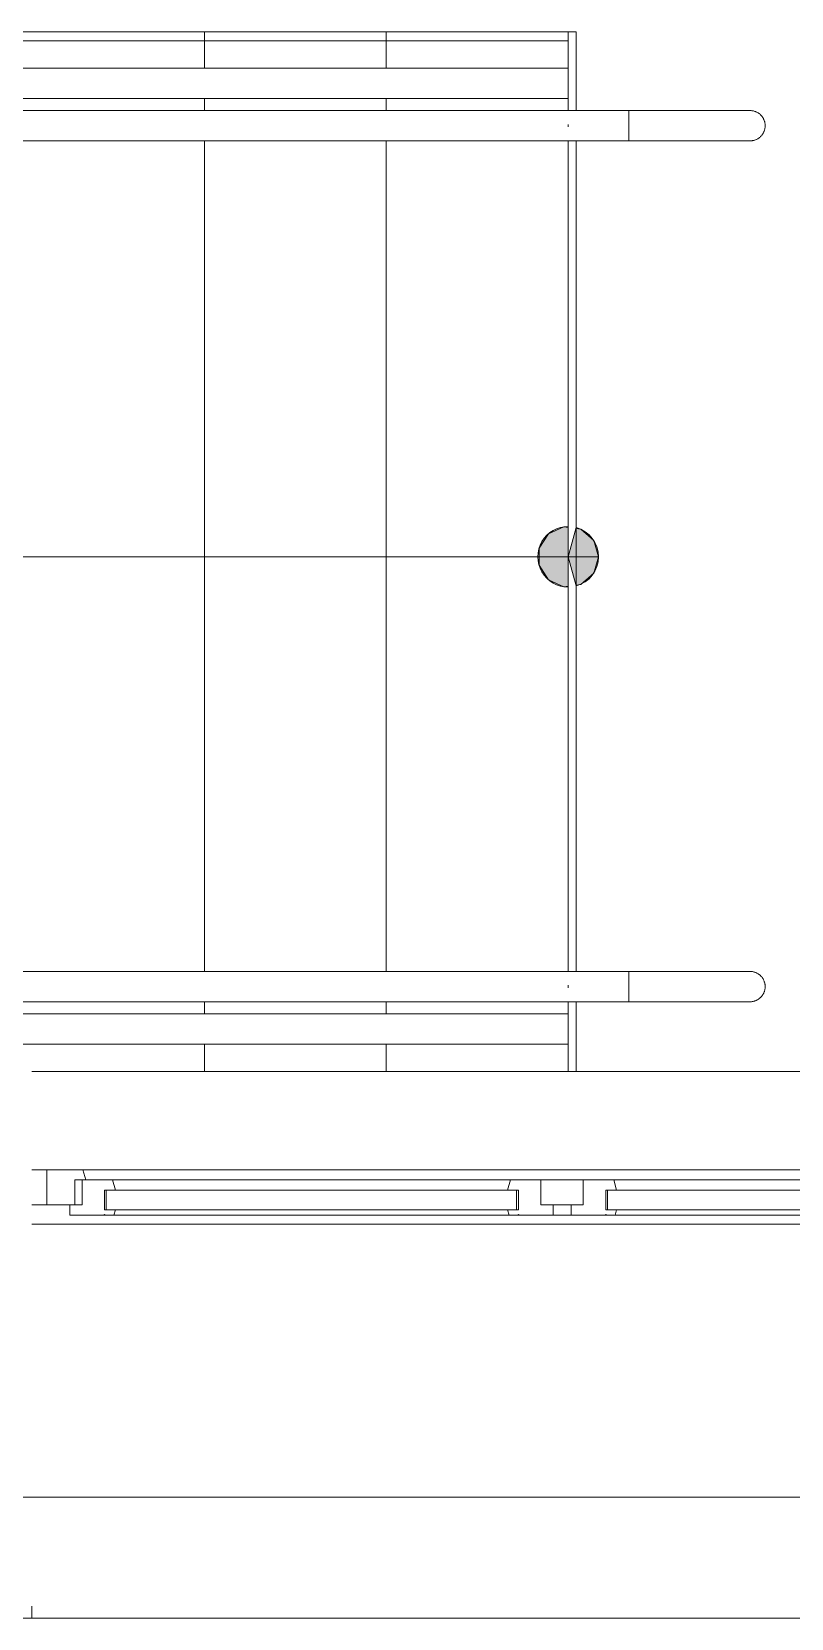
# Model space of a CAD drawing. Header units: millimetres. Extents: x -215207 to 92095, y -30385 to 123050.
# Drawn here: x -165620 to -164367, y 31241 to 33858 of the extents above; entities that cross this region are included whole.
import ezdxf

# ---------------------------------------------------------------- set-up
doc = ezdxf.new("R2010")
doc.units = ezdxf.units.MM
doc.linetypes.add('ADSK_Линия сетки', pattern=[25, 20, -2.5, 0, -2.5])
for name, color, linetype, lineweight in [('_ Окна', 7, 'Continuous', 9), ('Лестницы', 7, 'Continuous', 9), ('Ограждение', 7, 'Continuous', 9), ('Окна', 7, 'Continuous', 9), ('Оси', 7, 'Continuous', 9), ('Стены внутренние', 7, 'Continuous', 20), ('Стены наружные', 7, 'Continuous', 20), ('Стрелки вверх', 7, 'Continuous', 20)]:
    doc.layers.add(name, color=color, linetype=linetype, lineweight=lineweight)

# ---------------------------------------------------------------- blocks, each defined once
blk = doc.blocks.new('1 этаж 21082025')
at = {"layer": 'Стрелки вверх'}
h = blk.add_hatch(color=256, dxfattribs=at)
edge = h.paths.add_edge_path()
edge.add_arc((35200, 1551), 50, 89.8309, 270.1691)
edge.add_line((35200.1, 1501), (35200, 1551))
edge.add_line((35200, 1551), (35200.1, 1601))
for points in [[(35192.9, 1501.5), (35200, 1502.5), (35200, 1599.5), (35192.9, 1600.5), (35167.3, 1588.8), (35152, 1565.1), (35152, 1536.9), (35167.3, 1513.2)], [(35213, 1504.4), (35220.8, 1505.5), (35242.1, 1524), (35250, 1551), (35242.1, 1578), (35220.8, 1596.5), (35213, 1597.6)]]:
    blk.add_hatch(color=256, dxfattribs=at).paths.add_polyline_path(points)
h = blk.add_hatch(color=256, dxfattribs=at)
edge = h.paths.add_edge_path()
edge.add_arc((35200, 1551), 50, 0, 74.5742)
edge.add_line((35213.3, 1599.2), (35200, 1551))
edge.add_line((35200, 1551), (35250, 1551))
h = blk.add_hatch(color=256, dxfattribs=at)
edge = h.paths.add_edge_path()
edge.add_arc((35200, 1551), 50, 285.4258, 360)
edge.add_line((35250, 1551), (35200, 1551))
edge.add_line((35200, 1551), (35213.3, 1502.8))
at = {"layer": '_ Окна'}
for p, q in [((34340, 540), (34315, 540)), ((34340, 482), (34340, 540)), ((34438, 506), (34435, 506)), ((34435, 506), (34435, 474)), ((35115, 506), (34438, 506)), ((34438, 506), (34438, 474)), ((34438, 474), (34438, 506)), ((35115, 474), (35115, 506)), ((35115, 506), (35115, 474)), ((35118, 506), (35115, 506)), ((35118, 474), (35118, 506)), ((35265, 506), (35262, 506)), ((35262, 506), (35262, 474)), ((35942, 506), (35265, 506)), ((35265, 506), (35265, 474)), ((35265, 474), (35265, 506)), ((34315, 482), (34340, 482)), ((34435, 474), (34438, 474)), ((34438, 474), (35115, 474)), ((35115, 474), (35118, 474)), ((35262, 474), (35265, 474)), ((35265, 474), (35942, 474))]:
    blk.add_line(p, q, dxfattribs=at)
at = {"layer": '_ Окна', "lineweight": 18}
for p, q in [((34399.4, 540), (34340, 540)), ((34340, 540), (34340, 482)), ((34404, 523), (34399.4, 540)), ((34386, 482), (34386, 523)), ((34386, 523), (34398, 523)), ((34398, 523), (34398, 482)), ((34448.4, 523), (34398, 523)), ((34435, 474), (34435, 506)), ((34435, 506), (34453, 506)), ((34453, 506), (34448.4, 523)), ((35104.6, 523), (35100, 506)), ((35100, 506), (35118, 506)), ((35155, 523), (35104.6, 523)), ((35118, 506), (35118, 474)), ((35155, 482), (35155, 523)), ((35225, 523), (35225, 482)), ((35275.4, 523), (35225, 523)), ((35262, 474), (35262, 506)), ((35262, 506), (35280, 506)), ((35280, 506), (35275.4, 523)), ((34340, 482), (34378, 482)), ((34398, 482), (34378, 482)), ((34378, 482), (34378, 465)), ((34453, 474), (34435, 474)), ((34450.6, 465), (34453, 474)), ((35118, 474), (35100, 474)), ((35100, 474), (35102.4, 465)), ((35175, 482), (35155, 482)), ((35175, 465), (35175, 482)), ((35225, 482), (35205, 482)), ((35205, 482), (35205, 465)), ((35280, 474), (35262, 474)), ((35277.6, 465), (35280, 474)), ((34378, 465), (34434, 465)), ((34434, 465), (34435, 466)), ((34435, 466), (34436, 465)), ((34436, 465), (34450.6, 465)), ((35102.4, 465), (35117, 465)), ((35117, 465), (35118, 466)), ((35118, 466), (35119, 465)), ((35119, 465), (35175, 465)), ((35205, 465), (35261, 465)), ((35261, 465), (35262, 466)), ((35262, 466), (35263, 465)), ((35263, 465), (35277.6, 465))]:
    blk.add_line(p, q, dxfattribs=at)
at = {"layer": 'Лестницы'}
for p, q in [((34600, 2402), (34300, 2402)), ((34900, 2402), (34600, 2402)), ((34600, 2357), (34600, 2402)), ((34600, 2357), (34600, 2402)), ((35200, 2402), (34900, 2402)), ((34900, 2357), (34900, 2402)), ((34900, 2357), (34900, 2402)), ((34600, 2287), (34600, 2307)), ((34600, 2287), (34600, 2307)), ((34900, 2287), (34900, 2307)), ((34900, 2287), (34900, 2307)), ((34600, 867), (34600, 2237)), ((34600, 867), (34600, 2237)), ((34900, 867), (34900, 2237)), ((34900, 867), (34900, 2237)), ((34600, 797), (34600, 817)), ((34600, 797), (34600, 817)), ((34900, 797), (34900, 817)), ((34900, 797), (34900, 817)), ((34600, 702), (34600, 747)), ((34600, 702), (34600, 747)), ((34900, 702), (34900, 747)), ((34900, 702), (34900, 747))]:
    blk.add_line(p, q, dxfattribs=at)
at = {"layer": 'Ограждение'}
for p, q in [((35200, 2357), (33699.6, 2357)), ((35200, 2357), (35200, 2307)), ((35200, 2307), (33699.6, 2307)), ((35193.8, 2287), (33693.4, 2287)), ((35200, 2287), (33699.6, 2287)), ((35300, 2287), (35199.4, 2287)), ((35300, 2287), (35200, 2287)), ((35300, 2287), (35308, 2287)), ((35302.2, 2287), (35300, 2287)), ((35300, 2237), (35300, 2287)), ((35310.2, 2287), (35302.2, 2287)), ((35308, 2287), (35316, 2287)), ((35318.1, 2287), (35310.2, 2287)), ((35316, 2287), (35323.9, 2287)), ((35326.1, 2287), (35318.1, 2287)), ((35323.9, 2287), (35331.9, 2287)), ((35334, 2287), (35326.1, 2287)), ((35331.9, 2287), (35339.7, 2287)), ((35341.8, 2287), (35334, 2287)), ((35339.7, 2287), (35347.5, 2287)), ((35349.6, 2287), (35341.8, 2287)), ((35347.5, 2287), (35355.3, 2287)), ((35357.3, 2287), (35349.6, 2287)), ((35355.3, 2287), (35362.9, 2287)), ((35365, 2287), (35357.3, 2287)), ((35362.9, 2287), (35370.5, 2287)), ((35372.5, 2287), (35365, 2287)), ((35370.5, 2287), (35377.9, 2287)), ((35379.9, 2287), (35372.5, 2287)), ((35377.9, 2287), (35385.2, 2287)), ((35387.1, 2287), (35379.9, 2287)), ((35385.2, 2287), (35392.4, 2287)), ((35394.3, 2287), (35387.1, 2287)), ((35392.4, 2287), (35399.4, 2287)), ((35401.2, 2287), (35394.3, 2287)), ((35399.4, 2287), (35406.2, 2287)), ((35408.1, 2287), (35401.2, 2287)), ((35406.2, 2287), (35412.9, 2287)), ((35414.7, 2287), (35408.1, 2287)), ((35412.9, 2287), (35419.4, 2287)), ((35421.2, 2287), (35414.7, 2287)), ((35419.4, 2287), (35425.8, 2287)), ((35427.4, 2287), (35421.2, 2287)), ((35425.8, 2287), (35431.9, 2287)), ((35433.5, 2287), (35427.4, 2287)), ((35431.9, 2287), (35437.8, 2287)), ((35439.3, 2287), (35433.5, 2287)), ((35437.8, 2287), (35443.5, 2287)), ((35445, 2287), (35439.3, 2287)), ((35443.5, 2287), (35448.9, 2287)), ((35450.4, 2287), (35445, 2287)), ((35448.9, 2287), (35454.1, 2287)), ((35455.5, 2287), (35450.4, 2287)), ((35454.1, 2287), (35459.1, 2287)), ((35460.4, 2287), (35455.5, 2287)), ((35459.1, 2287), (35463.8, 2287)), ((35465.1, 2287), (35460.4, 2287)), ((35463.8, 2287), (35468.3, 2287)), ((35469.5, 2287), (35465.1, 2287)), ((35468.3, 2287), (35472.5, 2287)), ((35473.6, 2287), (35469.5, 2287)), ((35472.5, 2287), (35476.4, 2287)), ((35477.4, 2287), (35473.6, 2287)), ((35476.4, 2287), (35480, 2287)), ((35481, 2287), (35477.4, 2287)), ((35480, 2287), (35483.4, 2287)), ((35484.2, 2287), (35481, 2287)), ((35483.4, 2287), (35486.4, 2287)), ((35487.2, 2287), (35484.2, 2287)), ((35486.4, 2287), (35489.2, 2287)), ((35489.8, 2287), (35487.2, 2287)), ((35489.2, 2287), (35491.6, 2287)), ((35492.2, 2287), (35489.8, 2287)), ((35491.6, 2287), (35493.7, 2287)), ((35494.3, 2287), (35492.2, 2287)), ((35493.7, 2287), (35495.6, 2287)), ((35496, 2287), (35494.3, 2287)), ((35495.6, 2287), (35497.1, 2287)), ((35497.4, 2287), (35496, 2287)), ((35497.1, 2287), (35498.3, 2287)), ((35498.6, 2287), (35497.4, 2287)), ((35498.3, 2287), (35499.2, 2287)), ((35499.4, 2287), (35498.6, 2287)), ((35499.2, 2287), (35499.7, 2287)), ((35499.8, 2287), (35499.4, 2287)), ((35499.7, 2287), (35500, 2287)), ((35500, 2287), (35499.8, 2287)), ((35500, 2287), (35501, 2287)), ((35500, 2287), (35500, 2287)), ((35501, 2287), (35502, 2286.9)), ((35502, 2286.9), (35503, 2286.8)), ((35503, 2286.8), (35504, 2286.7)), ((35504, 2286.7), (35505, 2286.5)), ((35505, 2286.5), (35505.9, 2286.3)), ((35505.9, 2286.3), (35506.9, 2286)), ((35506.9, 2286), (35507.9, 2285.7)), ((35507.9, 2285.7), (35508.8, 2285.4)), ((35508.8, 2285.4), (35509.7, 2285)), ((35509.7, 2285), (35510.6, 2284.6)), ((35510.6, 2284.6), (35511.5, 2284.2)), ((35511.5, 2284.2), (35512.4, 2283.7)), ((35512.4, 2283.7), (35513.3, 2283.2)), ((35513.3, 2283.2), (35514.1, 2282.6)), ((35514.1, 2282.6), (35514.9, 2282.1)), ((35514.9, 2282.1), (35515.7, 2281.4)), ((35515.7, 2281.4), (35516.5, 2280.8)), ((35516.5, 2280.8), (35517.2, 2280.1)), ((35517.2, 2280.1), (35517.9, 2279.4)), ((35517.9, 2279.4), (35518.6, 2278.7)), ((35518.6, 2278.7), (35519.3, 2277.9)), ((35519.3, 2277.9), (35519.9, 2277.1)), ((35519.9, 2277.1), (35520.5, 2276.3)), ((35300, 2259.7), (35300, 2264.3)), ((35300, 2264.3), (35300, 2262)), ((35300, 2262), (35300, 2259.7)), ((35520.5, 2276.3), (35521, 2275.5)), ((35521, 2275.5), (35521.6, 2274.7)), ((35521.6, 2274.7), (35522, 2273.8)), ((35522, 2273.8), (35522.5, 2272.9)), ((35522.6, 2251.4), (35522.2, 2250.5)), ((35522.5, 2272.9), (35522.9, 2272)), ((35523, 2252.3), (35522.6, 2251.4)), ((35522.9, 2272), (35523.3, 2271.1)), ((35523.4, 2253.2), (35523, 2252.3)), ((35523.3, 2271.1), (35523.6, 2270.1)), ((35523.7, 2254.1), (35523.4, 2253.2)), ((35523.6, 2270.1), (35524, 2269.2)), ((35524, 2255.1), (35523.7, 2254.1)), ((35524, 2269.2), (35524.2, 2268.2)), ((35524.3, 2256.1), (35524, 2255.1)), ((35524.2, 2268.2), (35524.4, 2267.2)), ((35524.5, 2257), (35524.3, 2256.1)), ((35524.4, 2267.2), (35524.6, 2266.2)), ((35524.7, 2258), (35524.5, 2257)), ((35524.6, 2266.2), (35524.8, 2265.3)), ((35524.8, 2259), (35524.7, 2258)), ((35524.8, 2265.3), (35524.9, 2264.3)), ((35524.9, 2260), (35524.8, 2259)), ((35524.9, 2264.3), (35525, 2263.3)), ((35525, 2261), (35524.9, 2260)), ((35525, 2263.3), (35525, 2262.3)), ((35525, 2262.3), (35525, 2262)), ((35525, 2262), (35525, 2261)), ((33693.4, 2237), (35193.8, 2237)), ((35200, 2237), (33699.6, 2237)), ((35199.4, 2237), (35300, 2237)), ((35300, 2237), (35200, 2237)), ((35300, 2237), (35308, 2237)), ((35302.2, 2237), (35300, 2237)), ((35310.2, 2237), (35302.2, 2237)), ((35308, 2237), (35316, 2237)), ((35318.1, 2237), (35310.2, 2237)), ((35316, 2237), (35323.9, 2237)), ((35326.1, 2237), (35318.1, 2237)), ((35323.9, 2237), (35331.9, 2237)), ((35334, 2237), (35326.1, 2237)), ((35331.9, 2237), (35339.7, 2237)), ((35341.8, 2237), (35334, 2237)), ((35339.7, 2237), (35347.5, 2237)), ((35349.6, 2237), (35341.8, 2237)), ((35347.5, 2237), (35355.3, 2237)), ((35357.3, 2237), (35349.6, 2237)), ((35355.3, 2237), (35362.9, 2237)), ((35365, 2237), (35357.3, 2237)), ((35362.9, 2237), (35370.5, 2237)), ((35372.5, 2237), (35365, 2237)), ((35370.5, 2237), (35377.9, 2237)), ((35379.9, 2237), (35372.5, 2237)), ((35377.9, 2237), (35385.2, 2237)), ((35387.1, 2237), (35379.9, 2237)), ((35385.2, 2237), (35392.4, 2237)), ((35394.3, 2237), (35387.1, 2237)), ((35392.4, 2237), (35399.4, 2237)), ((35401.2, 2237), (35394.3, 2237)), ((35399.4, 2237), (35406.2, 2237)), ((35408.1, 2237), (35401.2, 2237)), ((35406.2, 2237), (35412.9, 2237)), ((35414.7, 2237), (35408.1, 2237)), ((35412.9, 2237), (35419.4, 2237)), ((35421.2, 2237), (35414.7, 2237)), ((35419.4, 2237), (35425.8, 2237)), ((35427.4, 2237), (35421.2, 2237)), ((35425.8, 2237), (35431.9, 2237)), ((35433.5, 2237), (35427.4, 2237)), ((35431.9, 2237), (35437.8, 2237)), ((35439.3, 2237), (35433.5, 2237)), ((35437.8, 2237), (35443.5, 2237)), ((35445, 2237), (35439.3, 2237)), ((35443.5, 2237), (35448.9, 2237)), ((35450.4, 2237), (35445, 2237)), ((35448.9, 2237), (35454.1, 2237)), ((35455.5, 2237), (35450.4, 2237)), ((35454.1, 2237), (35459.1, 2237)), ((35460.4, 2237), (35455.5, 2237)), ((35459.1, 2237), (35463.8, 2237)), ((35465.1, 2237), (35460.4, 2237)), ((35463.8, 2237), (35468.3, 2237)), ((35469.5, 2237), (35465.1, 2237)), ((35468.3, 2237), (35472.5, 2237)), ((35473.6, 2237), (35469.5, 2237)), ((35472.5, 2237), (35476.4, 2237)), ((35477.4, 2237), (35473.6, 2237)), ((35476.4, 2237), (35480, 2237)), ((35481, 2237), (35477.4, 2237)), ((35480, 2237), (35483.4, 2237)), ((35484.2, 2237), (35481, 2237)), ((35483.4, 2237), (35486.4, 2237)), ((35487.2, 2237), (35484.2, 2237)), ((35486.4, 2237), (35489.2, 2237)), ((35489.8, 2237), (35487.2, 2237)), ((35489.2, 2237), (35491.6, 2237)), ((35492.2, 2237), (35489.8, 2237)), ((35491.6, 2237), (35493.7, 2237)), ((35494.3, 2237), (35492.2, 2237)), ((35493.7, 2237), (35495.6, 2237)), ((35496, 2237), (35494.3, 2237)), ((35495.6, 2237), (35497.1, 2237)), ((35497.4, 2237), (35496, 2237)), ((35497.1, 2237), (35498.3, 2237)), ((35498.6, 2237), (35497.4, 2237)), ((35498.3, 2237), (35499.2, 2237)), ((35499.4, 2237), (35498.6, 2237)), ((35499.2, 2237), (35499.7, 2237)), ((35499.8, 2237), (35499.4, 2237)), ((35499.7, 2237), (35500, 2237)), ((35500, 2237), (35499.8, 2237)), ((35500.3, 2237), (35500, 2237)), ((35500, 2237), (35500, 2237)), ((35501.3, 2237), (35500.3, 2237)), ((35502.3, 2237.1), (35501.3, 2237)), ((35503.3, 2237.2), (35502.3, 2237.1)), ((35504.2, 2237.4), (35503.3, 2237.2)), ((35505.2, 2237.6), (35504.2, 2237.4)), ((35506.2, 2237.8), (35505.2, 2237.6)), ((35507.2, 2238), (35506.2, 2237.8)), ((35508.1, 2238.4), (35507.2, 2238)), ((35509.1, 2238.7), (35508.1, 2238.4)), ((35510, 2239.1), (35509.1, 2238.7)), ((35510.9, 2239.5), (35510, 2239.1)), ((35511.8, 2240), (35510.9, 2239.5)), ((35512.7, 2240.4), (35511.8, 2240)), ((35513.5, 2241), (35512.7, 2240.4)), ((35514.3, 2241.5), (35513.5, 2241)), ((35515.1, 2242.1), (35514.3, 2241.5)), ((35515.9, 2242.7), (35515.1, 2242.1)), ((35516.7, 2243.4), (35515.9, 2242.7)), ((35517.4, 2244.1), (35516.7, 2243.4)), ((35518.1, 2244.8), (35517.4, 2244.1)), ((35518.8, 2245.5), (35518.1, 2244.8)), ((35519.4, 2246.3), (35518.8, 2245.5)), ((35520.1, 2247.1), (35519.4, 2246.3)), ((35520.6, 2247.9), (35520.1, 2247.1)), ((35521.2, 2248.7), (35520.6, 2247.9)), ((35521.7, 2249.6), (35521.2, 2248.7)), ((35522.2, 2250.5), (35521.7, 2249.6)), ((35193.8, 867), (33693.4, 867)), ((35200, 867), (33699.6, 867)), ((35300, 867), (35199.4, 867)), ((35300, 867), (35200, 867)), ((35300, 867), (35308, 867)), ((35302.2, 867), (35300, 867)), ((35300, 817), (35300, 867)), ((35310.2, 867), (35302.2, 867)), ((35308, 867), (35316, 867)), ((35318.1, 867), (35310.2, 867)), ((35316, 867), (35323.9, 867)), ((35326.1, 867), (35318.1, 867)), ((35323.9, 867), (35331.9, 867)), ((35334, 867), (35326.1, 867)), ((35331.9, 867), (35339.7, 867)), ((35341.8, 867), (35334, 867)), ((35339.7, 867), (35347.5, 867)), ((35349.6, 867), (35341.8, 867)), ((35347.5, 867), (35355.3, 867)), ((35357.3, 867), (35349.6, 867)), ((35355.3, 867), (35362.9, 867)), ((35365, 867), (35357.3, 867)), ((35362.9, 867), (35370.5, 867)), ((35372.5, 867), (35365, 867)), ((35370.5, 867), (35377.9, 867)), ((35379.9, 867), (35372.5, 867)), ((35377.9, 867), (35385.2, 867)), ((35387.1, 867), (35379.9, 867)), ((35385.2, 867), (35392.4, 867)), ((35394.3, 867), (35387.1, 867)), ((35392.4, 867), (35399.4, 867)), ((35401.2, 867), (35394.3, 867)), ((35399.4, 867), (35406.2, 867)), ((35408.1, 867), (35401.2, 867)), ((35406.2, 867), (35412.9, 867)), ((35414.7, 867), (35408.1, 867)), ((35412.9, 867), (35419.4, 867)), ((35421.2, 867), (35414.7, 867)), ((35419.4, 867), (35425.8, 867)), ((35427.4, 867), (35421.2, 867)), ((35425.8, 867), (35431.9, 867)), ((35433.5, 867), (35427.4, 867)), ((35431.9, 867), (35437.8, 867)), ((35439.3, 867), (35433.5, 867)), ((35437.8, 867), (35443.5, 867)), ((35445, 867), (35439.3, 867)), ((35443.5, 867), (35448.9, 867)), ((35450.4, 867), (35445, 867)), ((35448.9, 867), (35454.1, 867)), ((35455.5, 867), (35450.4, 867)), ((35454.1, 867), (35459.1, 867)), ((35460.4, 867), (35455.5, 867)), ((35459.1, 867), (35463.8, 867)), ((35465.1, 867), (35460.4, 867)), ((35463.8, 867), (35468.3, 867)), ((35469.5, 867), (35465.1, 867)), ((35468.3, 867), (35472.5, 867)), ((35473.6, 867), (35469.5, 867)), ((35472.5, 867), (35476.4, 867)), ((35477.4, 867), (35473.6, 867)), ((35476.4, 867), (35480, 867)), ((35481, 867), (35477.4, 867)), ((35480, 867), (35483.4, 867)), ((35484.2, 867), (35481, 867)), ((35483.4, 867), (35486.4, 867)), ((35487.2, 867), (35484.2, 867)), ((35486.4, 867), (35489.2, 867)), ((35489.8, 867), (35487.2, 867)), ((35489.2, 867), (35491.6, 867)), ((35492.2, 867), (35489.8, 867)), ((35491.6, 867), (35493.7, 867)), ((35494.3, 867), (35492.2, 867)), ((35493.7, 867), (35495.6, 867)), ((35496, 867), (35494.3, 867)), ((35495.6, 867), (35497.1, 867)), ((35497.4, 867), (35496, 867)), ((35497.1, 867), (35498.3, 867)), ((35498.6, 867), (35497.4, 867)), ((35498.3, 867), (35499.2, 867)), ((35499.4, 867), (35498.6, 867)), ((35499.2, 867), (35499.7, 867)), ((35499.8, 867), (35499.4, 867)), ((35499.7, 867), (35500, 867)), ((35500, 867), (35499.8, 867)), ((35500, 867), (35501, 867)), ((35500, 867), (35500, 867)), ((35501, 867), (35502, 866.9)), ((35502, 866.9), (35503, 866.8)), ((35503, 866.8), (35504, 866.7)), ((35504, 866.7), (35505, 866.5)), ((35505, 866.5), (35505.9, 866.3)), ((35505.9, 866.3), (35506.9, 866)), ((35506.9, 866), (35507.9, 865.7)), ((35507.9, 865.7), (35508.8, 865.4)), ((35508.8, 865.4), (35509.7, 865)), ((35509.7, 865), (35510.6, 864.6)), ((35510.6, 864.6), (35511.5, 864.2)), ((35511.5, 864.2), (35512.4, 863.7)), ((35512.4, 863.7), (35513.3, 863.2)), ((35300, 839.7), (35300, 844.3)), ((35300, 844.3), (35300, 842)), ((35300, 842), (35300, 839.7)), ((35513.3, 863.2), (35514.1, 862.6)), ((35514.1, 862.6), (35514.9, 862.1)), ((35514.9, 862.1), (35515.7, 861.4)), ((35515.7, 861.4), (35516.5, 860.8)), ((35516.5, 860.8), (35517.2, 860.1)), ((35517.2, 860.1), (35517.9, 859.4)), ((35517.9, 859.4), (35518.6, 858.7)), ((35518.6, 858.7), (35519.3, 857.9)), ((35519.3, 857.9), (35519.9, 857.1)), ((35519.9, 857.1), (35520.5, 856.3)), ((35520.5, 856.3), (35521, 855.5)), ((35521, 855.5), (35521.6, 854.7)), ((35521.6, 854.7), (35522, 853.8)), ((35522, 853.8), (35522.5, 852.9)), ((35522.5, 852.9), (35522.9, 852)), ((35522.9, 852), (35523.3, 851.1)), ((35523.3, 851.1), (35523.6, 850.1)), ((35523.6, 850.1), (35524, 849.2)), ((35524, 849.2), (35524.2, 848.2)), ((35524.2, 848.2), (35524.4, 847.2)), ((35524.4, 847.2), (35524.6, 846.2)), ((35524.7, 838), (35524.5, 837)), ((35524.6, 846.2), (35524.8, 845.3)), ((35524.8, 839), (35524.7, 838)), ((35524.8, 845.3), (35524.9, 844.3)), ((35524.9, 840), (35524.8, 839)), ((35524.9, 844.3), (35525, 843.3)), ((35525, 841), (35524.9, 840)), ((35525, 843.3), (35525, 842.3)), ((35525, 842.3), (35525, 842)), ((35525, 842), (35525, 841)), ((33693.4, 817), (35193.8, 817)), ((35200, 817), (33699.6, 817)), ((35199.4, 817), (35300, 817)), ((35300, 817), (35200, 817)), ((35300, 817), (35308, 817)), ((35302.2, 817), (35300, 817)), ((35310.2, 817), (35302.2, 817)), ((35308, 817), (35316, 817)), ((35318.1, 817), (35310.2, 817)), ((35316, 817), (35323.9, 817)), ((35326.1, 817), (35318.1, 817)), ((35323.9, 817), (35331.9, 817)), ((35334, 817), (35326.1, 817)), ((35331.9, 817), (35339.7, 817)), ((35341.8, 817), (35334, 817)), ((35339.7, 817), (35347.5, 817)), ((35349.6, 817), (35341.8, 817)), ((35347.5, 817), (35355.3, 817)), ((35357.3, 817), (35349.6, 817)), ((35355.3, 817), (35362.9, 817)), ((35365, 817), (35357.3, 817)), ((35362.9, 817), (35370.5, 817)), ((35372.5, 817), (35365, 817)), ((35370.5, 817), (35377.9, 817)), ((35379.9, 817), (35372.5, 817)), ((35377.9, 817), (35385.2, 817)), ((35387.1, 817), (35379.9, 817)), ((35385.2, 817), (35392.4, 817)), ((35394.3, 817), (35387.1, 817)), ((35392.4, 817), (35399.4, 817)), ((35401.2, 817), (35394.3, 817)), ((35399.4, 817), (35406.2, 817)), ((35408.1, 817), (35401.2, 817)), ((35406.2, 817), (35412.9, 817)), ((35414.7, 817), (35408.1, 817)), ((35412.9, 817), (35419.4, 817)), ((35421.2, 817), (35414.7, 817)), ((35419.4, 817), (35425.8, 817)), ((35427.4, 817), (35421.2, 817)), ((35425.8, 817), (35431.9, 817)), ((35433.5, 817), (35427.4, 817)), ((35431.9, 817), (35437.8, 817)), ((35439.3, 817), (35433.5, 817)), ((35437.8, 817), (35443.5, 817)), ((35445, 817), (35439.3, 817)), ((35443.5, 817), (35448.9, 817)), ((35450.4, 817), (35445, 817)), ((35448.9, 817), (35454.1, 817)), ((35455.5, 817), (35450.4, 817)), ((35454.1, 817), (35459.1, 817)), ((35460.4, 817), (35455.5, 817)), ((35459.1, 817), (35463.8, 817)), ((35465.1, 817), (35460.4, 817)), ((35463.8, 817), (35468.3, 817)), ((35469.5, 817), (35465.1, 817)), ((35468.3, 817), (35472.5, 817)), ((35473.6, 817), (35469.5, 817)), ((35472.5, 817), (35476.4, 817)), ((35477.4, 817), (35473.6, 817)), ((35476.4, 817), (35480, 817)), ((35481, 817), (35477.4, 817)), ((35480, 817), (35483.4, 817)), ((35484.2, 817), (35481, 817)), ((35483.4, 817), (35486.4, 817)), ((35487.2, 817), (35484.2, 817)), ((35486.4, 817), (35489.2, 817)), ((35489.8, 817), (35487.2, 817)), ((35489.2, 817), (35491.6, 817)), ((35492.2, 817), (35489.8, 817)), ((35491.6, 817), (35493.7, 817)), ((35494.3, 817), (35492.2, 817)), ((35493.7, 817), (35495.6, 817)), ((35496, 817), (35494.3, 817)), ((35495.6, 817), (35497.1, 817)), ((35497.4, 817), (35496, 817)), ((35497.1, 817), (35498.3, 817)), ((35498.6, 817), (35497.4, 817)), ((35498.3, 817), (35499.2, 817)), ((35499.4, 817), (35498.6, 817)), ((35499.2, 817), (35499.7, 817)), ((35499.8, 817), (35499.4, 817)), ((35499.7, 817), (35500, 817)), ((35500, 817), (35499.8, 817)), ((35500.3, 817), (35500, 817)), ((35500, 817), (35500, 817)), ((35501.3, 817), (35500.3, 817)), ((35502.3, 817.1), (35501.3, 817)), ((35503.3, 817.2), (35502.3, 817.1)), ((35504.2, 817.4), (35503.3, 817.2)), ((35505.2, 817.6), (35504.2, 817.4)), ((35506.2, 817.8), (35505.2, 817.6)), ((35507.2, 818), (35506.2, 817.8)), ((35508.1, 818.4), (35507.2, 818)), ((35509.1, 818.7), (35508.1, 818.4)), ((35510, 819.1), (35509.1, 818.7)), ((35510.9, 819.5), (35510, 819.1)), ((35511.8, 820), (35510.9, 819.5)), ((35512.7, 820.4), (35511.8, 820)), ((35513.5, 821), (35512.7, 820.4)), ((35514.3, 821.5), (35513.5, 821)), ((35515.1, 822.1), (35514.3, 821.5)), ((35515.9, 822.7), (35515.1, 822.1)), ((35516.7, 823.4), (35515.9, 822.7)), ((35517.4, 824.1), (35516.7, 823.4)), ((35518.1, 824.8), (35517.4, 824.1)), ((35518.8, 825.5), (35518.1, 824.8)), ((35519.4, 826.3), (35518.8, 825.5)), ((35520.1, 827.1), (35519.4, 826.3)), ((35520.6, 827.9), (35520.1, 827.1)), ((35521.2, 828.7), (35520.6, 827.9)), ((35521.7, 829.6), (35521.2, 828.7)), ((35522.2, 830.5), (35521.7, 829.6)), ((35522.6, 831.4), (35522.2, 830.5)), ((35523, 832.3), (35522.6, 831.4)), ((35523.4, 833.2), (35523, 832.3)), ((35523.7, 834.1), (35523.4, 833.2)), ((35524, 835.1), (35523.7, 834.1)), ((35524.3, 836.1), (35524, 835.1)), ((35524.5, 837), (35524.3, 836.1)), ((35200, 797), (33699.6, 797)), ((35200, 797), (35200, 747)), ((35200, 747), (33699.6, 747)), ((36065, 450), (34315, 450)), ((36065, 0), (34315, 0)), ((34315, -200), (34315, -180)), ((44885, -200), (33200, -200)), ((36065, -200), (34315, -200))]:
    blk.add_line(p, q, dxfattribs=at)
for points in [[(35200, 2259.9), (35200, 2260.6), (35200, 2262), (35200, 2263.4), (35200, 2264.1)], [(35200, 839.9), (35200, 840.6), (35200, 842), (35200, 843.4), (35200, 844.1)]]:
    blk.add_open_spline(points, degree=3, dxfattribs=at)
at = {"layer": 'Окна'}
for p, q in [((35980.6, 540), (34399.4, 540)), ((35104.6, 523), (34448.4, 523)), ((35155, 523), (35225, 523)), ((35931.6, 523), (35275.4, 523)), ((35175, 482), (35205, 482)), ((34434, 465), (34436, 465)), ((34450.6, 465), (35102.4, 465)), ((35117, 465), (35119, 465)), ((35205, 465), (35175, 465)), ((35261, 465), (35263, 465)), ((35277.6, 465), (35929.4, 465))]:
    blk.add_line(p, q, dxfattribs=at)
at = {"layer": 'Оси', "linetype": 'ADSK_Линия сетки'}
blk.add_line((58165, 0), (-14072.3, 0), dxfattribs=at)
at = {"layer": 'Стены внутренние'}
blk.add_line((34315, 702), (36065, 702), dxfattribs=at)
at = {"layer": 'Стены наружные'}
for p, q in [((31385, 2417), (35213, 2417)), ((34600, 2417), (34600, 2402)), ((34900, 2417), (34900, 2402)), ((35200, 2357), (35200, 2417)), ((35213, 2417), (35213, 2287)), ((35200, 2287), (35200, 2307)), ((35200, 867), (35200, 2237)), ((35213, 2237), (35213, 867)), ((35200, 797), (35200, 817)), ((35213, 817), (35213, 702)), ((35200, 702), (35200, 747))]:
    blk.add_line(p, q, dxfattribs=at)
at = {"layer": 'Стрелки вверх'}
for p, q in [((35192.9, 1600.5), (35167.3, 1588.8)), ((35200, 1599.5), (35192.9, 1600.5)), ((35200, 1551), (35200.1, 1601)), ((35200, 1502.5), (35200, 1599.5)), ((35213.3, 1599.2), (35200, 1551)), ((35220.8, 1596.5), (35213, 1597.6)), ((35213, 1597.6), (35213, 1504.4)), ((35242.1, 1578), (35220.8, 1596.5)), ((35167.3, 1588.8), (35152, 1565.1)), ((35250, 1551), (35242.1, 1578)), ((34600, 1551), (34300, 1551)), ((34900, 1551), (34600, 1551)), ((35200, 1551), (34900, 1551)), ((35152, 1565.1), (35152, 1536.9)), ((35200, 1551), (35250, 1551)), ((35200.1, 1501), (35200, 1551)), ((35250, 1551), (35200, 1551)), ((35200, 1551), (35213.3, 1502.8)), ((35242.1, 1524), (35250, 1551)), ((35152, 1536.9), (35167.3, 1513.2)), ((35220.8, 1505.5), (35242.1, 1524)), ((35167.3, 1513.2), (35192.9, 1501.5)), ((35192.9, 1501.5), (35200, 1502.5)), ((35213, 1504.4), (35220.8, 1505.5))]:
    blk.add_line(p, q, dxfattribs=at)
for start, end in [(89.8309, 270.1691), (0, 74.5742), (285.4258, 0)]:
    blk.add_arc((35200, 1551), 50, start, end, dxfattribs=at)

msp = doc.modelspace()

# ---------------------------------------------------------------- linework, layer by layer
at = {"layer": 'Оси', "linetype": 'ADSK_Линия сетки'}
msp.add_line((-144664, 31441.4), (-173546.6, 31441.4), dxfattribs=at)

# ---------------------------------------------------------------- block references
msp.add_blockref('1 этаж 21082025', (-199934.8, 31441.4))

doc.saveas('drawing.dxf')
